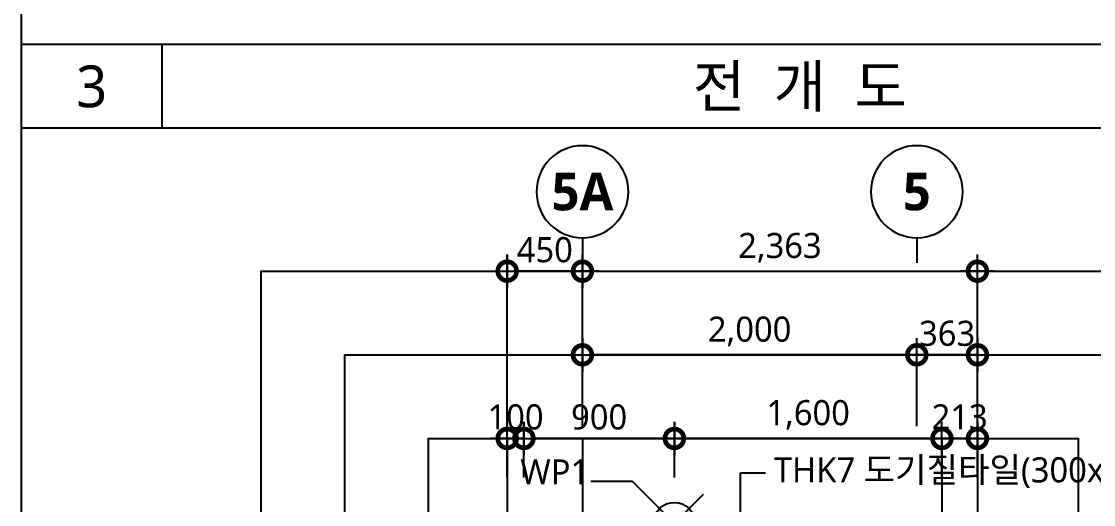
# Model space of a CAD drawing. Header units: millimetres. Extents: x 2213 to 82676, y 1050 to 28650.
# Drawn here: x 17493 to 23906, y 19000 to 21888 of the extents above; entities that cross this region are included whole.
import ezdxf
from ezdxf import colors
from ezdxf.entities.mleader import LeaderData, LeaderLine
from ezdxf.enums import TextEntityAlignment as Align
from ezdxf.math import Vec2, Vec3

# ---------------------------------------------------------------- set-up
doc = ezdxf.new("R2010")
doc.units = ezdxf.units.MM
doc.header["$LTSCALE"] = 200
doc.header["$PDMODE"] = 3
doc.linetypes.add('CEN', pattern=[62, 60, -1, 0, -1])
doc.layers.get('Defpoints').update_dxf_attribs({"color": 137})
for name, color, linetype in [('01-CEN', 1, 'CEN'), ('01TEX', 3, 'Continuous'), ('3', 3, 'Continuous'), ('DIM', 7, 'Continuous'), ('SYM', 6, 'Continuous'), ('SYM-BUB', 3, 'Continuous'), ('TEXT', 3, 'Continuous')]:
    doc.layers.add(name, color=color, linetype=linetype)
doc.layers.add('02Waste', color=171, linetype='Continuous', plot=False)
doc.styles.add('HY-M', font='malgun.ttf')
doc.styles.get("Standard").update_dxf_attribs({"font": 'malgun.ttf'})
doc.styles.add('맑은고딕', font='malgun.ttf')
doc.styles.add('맑은고딕B', font='malgunbd.ttf')
doc.styles.add('스타일1', font='malgun.ttf')
doc.linetypes.add('WIREMESH2', pattern='A,5,-0.25,["X",Standard,S=1,R=0,X=-0.32,Y=-0.5],-0.25', length=5.5)
doc.dimstyles.new('CJA-50', dxfattribs={"dimscale": 50, "dimtxt": 3, "dimasz": 1, "dimexe": 2, "dimexo": 3, "dimgap": 1, "dimtad": 1, "dimdec": 0, "dimzin": 1, "dimdsep": 46, "dimlunit": 6, "dimtxsty": '스타일1', "dimblk": 'GAUN-DOT', "dimcen": -2, "dimdle": 2, "dimclrd": 256, "dimclre": 256, "dimclrt": 3, "dimadec": 0, "dimazin": 0, "dimtfac": 1, "dimtdec": 0, "dimtix": 1, "dimtmove": 2, "dimatfit": 3, "dimldrblk": 'DOTSMALL', "dimfxl": 1, "dimtolj": 1, "dimtzin": 1, "dimarcsym": 0})

# ---------------------------------------------------------------- blocks, each defined once
blk = doc.blocks.new('GAUN-DOT')
at = {"linetype": 'ByBlock'}
for p, q in [((0, -2), (0, 2)), ((2, 0), (-2, 0))]:
    blk.add_line(p, q, dxfattribs=at)
at = {"const_width": 2.25}
blk.add_lwpolyline([(0, 0.28125, 1), (0, -0.28125, 1)], format="xyb", close=True, dxfattribs=at)
blk = doc.blocks.new('*D294')
at = {"layer": 'Defpoints', "color": 0, "transparency": 16777216}
for p in [(23211.3, 20395), (20848.8, 19319), (23211.3, 19319)]:
    blk.add_point(p, dxfattribs=at)
at = {"layer": 'DIM', "lineweight": -2, "transparency": 16777216}
for p, q in [((20848.8, 19469), (20848.8, 20495)), ((23211.3, 19469), (23211.3, 20495)), ((20898.8, 20395), (23161.3, 20395))]:
    blk.add_line(p, q, dxfattribs=at)
at = {"layer": 'DIM', "lineweight": -2, "transparency": 16777216, "xscale": 50, "yscale": 50, "zscale": 50, "rotation": 180}
blk.add_blockref('GAUN-DOT', (20848.8, 20395), dxfattribs=at)
at = {"layer": 'DIM', "lineweight": -2, "transparency": 16777216, "xscale": 50, "yscale": 50, "zscale": 50}
blk.add_blockref('GAUN-DOT', (23211.3, 20395), dxfattribs=at)
at = {"layer": 'DIM', "color": 3, "transparency": 16777216, "insert": (22030.1, 20535), "char_height": 150, "attachment_point": 5, "style": '맑은고딕'}
blk.add_mtext('\\A1;2,363', dxfattribs=at)
blk = doc.blocks.new('_DotSmall')
at = {"layer": 'DIM'}
h = blk.add_hatch(color=256, dxfattribs=at)
edge = h.paths.add_edge_path()
edge.add_arc((0, 0), 0.2, 0, 360)
at = {"layer": 'DIM', "linetype": 'ByBlock'}
blk.add_circle((0, 0), 0.2, dxfattribs=at)
blk = doc.blocks.new('*D295')
at = {"layer": 'Defpoints', "color": 0, "transparency": 16777216}
for p in [(22848.8, 19895), (22848.8, 19319), (23211.3, 19319)]:
    blk.add_point(p, dxfattribs=at)
at = {"layer": 'DIM', "lineweight": -2, "transparency": 16777216}
for p, q in [((22848.8, 19469), (22848.8, 19995)), ((23211.3, 19469), (23211.3, 19995)), ((22798.8, 19895), (22748.8, 19895)), ((23211.3, 19895), (22848.8, 19895)), ((23261.3, 19895), (23311.3, 19895))]:
    blk.add_line(p, q, dxfattribs=at)
at = {"layer": 'DIM', "lineweight": -2, "transparency": 16777216, "xscale": 50, "yscale": 50, "zscale": 50}
blk.add_blockref('GAUN-DOT', (22848.8, 19895), dxfattribs=at)
at = {"layer": 'DIM', "lineweight": -2, "transparency": 16777216, "xscale": 50, "yscale": 50, "zscale": 50, "rotation": 180}
blk.add_blockref('GAUN-DOT', (23211.3, 19895), dxfattribs=at)
at = {"layer": 'DIM', "color": 3, "transparency": 16777216, "insert": (23030.1, 20022.5), "char_height": 150, "attachment_point": 5, "style": '맑은고딕'}
blk.add_mtext('\\A1;363', dxfattribs=at)
blk = doc.blocks.new('*D296')
at = {"layer": 'Defpoints', "color": 0, "transparency": 16777216}
for p in [(20848.8, 19895), (20848.8, 19319), (22848.8, 19319)]:
    blk.add_point(p, dxfattribs=at)
at = {"layer": 'DIM', "lineweight": -2, "transparency": 16777216}
for p, q in [((20848.8, 19469), (20848.8, 19995)), ((22848.8, 19469), (22848.8, 19995)), ((22798.8, 19895), (20898.8, 19895))]:
    blk.add_line(p, q, dxfattribs=at)
at = {"layer": 'DIM', "lineweight": -2, "transparency": 16777216, "xscale": 50, "yscale": 50, "zscale": 50, "rotation": 180}
blk.add_blockref('GAUN-DOT', (20848.8, 19895), dxfattribs=at)
at = {"layer": 'DIM', "lineweight": -2, "transparency": 16777216, "xscale": 50, "yscale": 50, "zscale": 50}
blk.add_blockref('GAUN-DOT', (22848.8, 19895), dxfattribs=at)
at = {"layer": 'DIM', "color": 3, "transparency": 16777216, "insert": (21848.8, 20035), "char_height": 150, "attachment_point": 5, "style": '맑은고딕'}
blk.add_mtext('\\A1;2,000', dxfattribs=at)
blk = doc.blocks.new('NEW_BUB')
at = {"layer": 'SYM-BUB', "color": 6}
blk.add_line((0, 3), (0, 0), dxfattribs=at)
blk.add_circle((0, 8.5), 5.5, dxfattribs=at)
at = {"layer": 'SYM-BUB', "color": 3, "style": '맑은고딕B'}
blk.add_attdef('X', text='', height=4.5, dxfattribs=at).set_placement((0, 8.5), align=Align.MIDDLE)
blk = doc.blocks.new('WP21')
at = {"layer": 'SYM'}
h = blk.add_hatch(color=6, dxfattribs=at)
edge = h.paths.add_edge_path()
edge.add_ellipse((0, 0), major_axis=(0, 2.5), ratio=1, start_angle=405, end_angle=495)
edge.add_line((-1.77, -1.77), (0, 0))
edge.add_line((0, 0), (-1.77, 1.77))
edge = h.paths.add_edge_path()
edge.add_ellipse((0, 0), major_axis=(0, 2.5), ratio=1, start_angle=225, end_angle=315)
edge.add_line((1.77, 1.77), (0, 0))
edge.add_line((0, 0), (1.77, -1.77))
at = {"layer": 'SYM', "color": 6}
for p, q in [((-3.44, -3.44), (5, 5)), ((5, 5), (10, 5)), ((-3.44, 3.44), (3.44, -3.44))]:
    blk.add_line(p, q, dxfattribs=at)
blk.add_ellipse((0, 0), major_axis=(0, 2.5), ratio=1, start_param=5.497787, end_param=11.780972, dxfattribs=at)
at = {"layer": 'SYM', "color": 3, "linetype": 'WIREMESH2', "style": '스타일1'}
blk.add_attdef('WP', text='', height=3, dxfattribs=at).set_placement((10.55, 5), align=Align.MIDDLE_LEFT)
blk = doc.blocks.new('*D289')
at = {"layer": 'Defpoints', "color": 0, "transparency": 16777216}
for p in [(22998.8, 19395), (22998.8, 19012), (23211.3, 19012)]:
    blk.add_point(p, dxfattribs=at)
at = {"layer": 'DIM', "lineweight": -2, "transparency": 16777216}
for p, q in [((22998.8, 19162), (22998.8, 19495)), ((23211.3, 19162), (23211.3, 19495)), ((22948.8, 19395), (22898.8, 19395)), ((23211.3, 19395), (22998.8, 19395)), ((23261.3, 19395), (23311.3, 19395))]:
    blk.add_line(p, q, dxfattribs=at)
at = {"layer": 'DIM', "lineweight": -2, "transparency": 16777216, "xscale": 50, "yscale": 50, "zscale": 50}
blk.add_blockref('GAUN-DOT', (22998.8, 19395), dxfattribs=at)
at = {"layer": 'DIM', "lineweight": -2, "transparency": 16777216, "xscale": 50, "yscale": 50, "zscale": 50, "rotation": 180}
blk.add_blockref('GAUN-DOT', (23211.3, 19395), dxfattribs=at)
at = {"layer": 'DIM', "color": 3, "transparency": 16777216, "insert": (23105.1, 19522.9), "char_height": 150, "attachment_point": 5, "style": '맑은고딕'}
blk.add_mtext('\\A1;213', dxfattribs=at)
blk = doc.blocks.new('*D298')
at = {"layer": 'Defpoints', "color": 0, "transparency": 16777216}
for p in [(20498.8, 19395), (20498.8, 19012), (21398.8, 19012)]:
    blk.add_point(p, dxfattribs=at)
at = {"layer": 'DIM', "lineweight": -2, "transparency": 16777216}
for p, q in [((20498.8, 19162), (20498.8, 19495)), ((21398.8, 19162), (21398.8, 19495)), ((21348.8, 19395), (20548.8, 19395))]:
    blk.add_line(p, q, dxfattribs=at)
at = {"layer": 'DIM', "lineweight": -2, "transparency": 16777216, "xscale": 50, "yscale": 50, "zscale": 50, "rotation": 180}
blk.add_blockref('GAUN-DOT', (20498.8, 19395), dxfattribs=at)
at = {"layer": 'DIM', "lineweight": -2, "transparency": 16777216, "xscale": 50, "yscale": 50, "zscale": 50}
blk.add_blockref('GAUN-DOT', (21398.8, 19395), dxfattribs=at)
at = {"layer": 'DIM', "color": 3, "transparency": 16777216, "insert": (20948.8, 19522.5), "char_height": 150, "attachment_point": 5, "style": '맑은고딕'}
blk.add_mtext('\\A1;900', dxfattribs=at)
blk = doc.blocks.new('*D285')
at = {"layer": 'Defpoints', "color": 0, "transparency": 16777216}
for p in [(20498.8, 19395), (20398.8, 19012), (20498.8, 19012)]:
    blk.add_point(p, dxfattribs=at)
at = {"layer": 'DIM', "lineweight": -2, "transparency": 16777216}
for p, q in [((20398.8, 19162), (20398.8, 19495)), ((20498.8, 19162), (20498.8, 19495)), ((20348.8, 19395), (20298.8, 19395)), ((20398.8, 19395), (20498.8, 19395)), ((20548.8, 19395), (20598.8, 19395))]:
    blk.add_line(p, q, dxfattribs=at)
at = {"layer": 'DIM', "lineweight": -2, "transparency": 16777216, "xscale": 50, "yscale": 50, "zscale": 50}
blk.add_blockref('GAUN-DOT', (20398.8, 19395), dxfattribs=at)
at = {"layer": 'DIM', "lineweight": -2, "transparency": 16777216, "xscale": 50, "yscale": 50, "zscale": 50, "rotation": 180}
blk.add_blockref('GAUN-DOT', (20498.8, 19395), dxfattribs=at)
at = {"layer": 'DIM', "color": 3, "transparency": 16777216, "insert": (20448.8, 19522.9), "char_height": 150, "attachment_point": 5, "style": '맑은고딕'}
blk.add_mtext('\\A1;100', dxfattribs=at)
blk = doc.blocks.new('*D286')
at = {"layer": 'Defpoints', "color": 0, "transparency": 16777216}
for p in [(20398.8, 20395), (20398.8, 19319), (20848.8, 19319)]:
    blk.add_point(p, dxfattribs=at)
at = {"layer": 'DIM', "lineweight": -2, "transparency": 16777216}
for p, q in [((20398.8, 19469), (20398.8, 20495)), ((20848.8, 19469), (20848.8, 20495)), ((20798.8, 20395), (20448.8, 20395))]:
    blk.add_line(p, q, dxfattribs=at)
at = {"layer": 'DIM', "lineweight": -2, "transparency": 16777216, "xscale": 50, "yscale": 50, "zscale": 50, "rotation": 180}
blk.add_blockref('GAUN-DOT', (20398.8, 20395), dxfattribs=at)
at = {"layer": 'DIM', "lineweight": -2, "transparency": 16777216, "xscale": 50, "yscale": 50, "zscale": 50}
blk.add_blockref('GAUN-DOT', (20848.8, 20395), dxfattribs=at)
at = {"layer": 'DIM', "color": 3, "transparency": 16777216, "insert": (20623.8, 20522.5), "char_height": 150, "attachment_point": 5, "style": '맑은고딕'}
blk.add_mtext('\\A1;450', dxfattribs=at)
blk = doc.blocks.new('_DOT')
at = {"color": 0, "linetype": 'ByBlock'}
blk.add_line((-0.5, 0), (-1, 0), dxfattribs=at)
at = {"color": 0, "linetype": 'ByBlock', "const_width": 0.5}
blk.add_lwpolyline([(-0.25, 0, 1), (0.25, 0, 1)], format="xyb", close=True, dxfattribs=at)
blk = doc.blocks.new('*D287')
at = {"layer": 'Defpoints', "color": 0, "transparency": 16777216}
for p in [(21398.8, 19395), (21398.8, 19012), (22998.8, 19012)]:
    blk.add_point(p, dxfattribs=at)
at = {"layer": 'DIM', "lineweight": -2, "transparency": 16777216}
for p, q in [((21398.8, 19162), (21398.8, 19495)), ((22998.8, 19162), (22998.8, 19495)), ((22948.8, 19395), (21448.8, 19395))]:
    blk.add_line(p, q, dxfattribs=at)
at = {"layer": 'DIM', "lineweight": -2, "transparency": 16777216, "xscale": 50, "yscale": 50, "zscale": 50, "rotation": 180}
blk.add_blockref('GAUN-DOT', (21398.8, 19395), dxfattribs=at)
at = {"layer": 'DIM', "lineweight": -2, "transparency": 16777216, "xscale": 50, "yscale": 50, "zscale": 50}
blk.add_blockref('GAUN-DOT', (22998.8, 19395), dxfattribs=at)
at = {"layer": 'DIM', "color": 3, "transparency": 16777216, "insert": (22198.8, 19535.5), "char_height": 150, "attachment_point": 5, "style": '맑은고딕'}
blk.add_mtext('\\A1;1,600', dxfattribs=at)

msp = doc.modelspace()

# ---------------------------------------------------------------- linework, layer by layer
at = {"layer": '01-CEN'}
for p, q in [((20398.8, 19395), (20398.8, 16350)), ((20848.8, 19395), (20848.8, 16350)), ((22998.8, 19395), (22998.8, 16350)), ((23211.3, 19395), (23211.3, 16350))]:
    msp.add_line(p, q, dxfattribs=at)
at = {"layer": '02Waste'}
for points in [[(24813.3, 15350), (18928.1, 15350), (18928.1, 20395), (24813.3, 20395)], [(24313.3, 15850), (19428.1, 15850), (19428.1, 19895), (24313.3, 19895)]]:
    msp.add_lwpolyline(points, close=True, dxfattribs=at)
msp.add_lwpolyline([(23813.3, 16350), (19928.1, 16350), (19928.1, 19395), (23813.3, 19395), (23813.3, 16350)], dxfattribs=at)
at = {"layer": '3'}
for p, q in [((17493.4, 1250), (17493.4, 28650)), ((36675, 21750), (17493.4, 21750)), ((36675, 21750), (17493.4, 21750)), ((18334, 21750), (18334, 21250)), ((36675, 21250), (17493.4, 21250))]:
    msp.add_line(p, q, dxfattribs=at)

# ---------------------------------------------------------------- block references
at = {"layer": 'SYM', "linetype": 'WIREMESH2'}
ref = msp.add_blockref('WP21', (21398.8, 18887.4), dxfattribs=dict(at, xscale=-50.00000000000001, yscale=50.00000000000001, zscale=50.00000000000001))
ref.add_attrib('WP', 'WP1', dxfattribs={"color": 3, "linetype": 'WIREMESH2', "height": 150, "style": '스타일1'}).set_placement((20477.6, 19074.9), align=Align.BOTTOM_LEFT)
at = {"layer": 'SYM-BUB'}
ref = msp.add_blockref('NEW_BUB', (20848.8, 20445), dxfattribs=dict(at, xscale=-50.00000000000001, yscale=50.00000000000001, zscale=50.00000000000001))
ref.add_attrib('X', '5A', dxfattribs={"color": 3, "height": 225, "style": '맑은고딕B'}).set_placement((20848.8, 20870), align=Align.MIDDLE)
ref = msp.add_blockref('NEW_BUB', (22848.8, 20445), dxfattribs=dict(at, xscale=-50.00000000000001, yscale=50.00000000000001, zscale=50.00000000000001))
ref.add_attrib('X', '5', dxfattribs={"color": 3, "height": 225, "style": '맑은고딕B'}).set_placement((22848.8, 20870), align=Align.MIDDLE)

# ---------------------------------------------------------------- texts
at = {"layer": '01TEX', "style": 'HY-M'}
msp.add_text('3', height=250, rotation=360, dxfattribs=at).set_placement((17913.7, 21500), align=Align.MIDDLE_CENTER)
at = {"layer": '01TEX', "linetype": 'Continuous', "style": 'HY-M'}
msp.add_text('전  개  도', height=250, rotation=360, dxfattribs=at).set_placement((22149.2, 21500), align=Align.MIDDLE_CENTER)

# ---------------------------------------------------------------- dimensions: what is measured, and where the dimension line sits
at = {"layer": 'DIM'}
for base, p1, p2, angle, picture, middle in [((20398.8, 20395), (20848.8, 19319), (20398.8, 19319), 0, '*D286', (20623.8, 20522.5)), ((23211.3335705, 20394.9679144), (20848.8335705, 19319.0321258), (23211.3335705, 19319.0321258), 180, '*D294', (22030.0835705, 20535.0494361)), ((20848.8, 19895), (22848.8, 19319), (20848.8, 19319), 180, '*D296', (21848.8, 20035)), ((22848.8335705, 19894.9679144), (23211.3335705, 19319.0321258), (22848.8335705, 19319.0321258), 180, '*D295', (23030.0835705, 20022.4645177)), ((21398.8, 19395), (22998.8, 19012), (21398.8, 19012), 0, '*D287', (22198.8, 19535.5)), ((20498.8, 19395), (20398.8, 19012), (20498.8, 19012), 180, '*D285', (20448.8, 19522.9)), ((20498.8, 19395), (21398.8, 19012), (20498.8, 19012), 0, '*D298', (20948.8, 19522.5)), ((22998.8335705, 19394.9679144), (23211.3335705, 19012.0397116), (22998.8335705, 19012.0397116), 0, '*D289', (23105.0835705, 19522.8721264))]:
    dim = msp.add_linear_dim(base=base, p1=p1, p2=p2, angle=angle, dimstyle='CJA-50', override={"dimtxsty": '맑은고딕'}, dxfattribs=at)
    dim.commit()
    dim.dimension.update_dxf_attribs({"geometry": picture, "text_midpoint": middle})

# ---------------------------------------------------------------- leaders
at = {"layer": 'TEXT', "color": 3}
ml = msp.add_multileader_mtext('Standard', dxfattribs=at)
ml.set_content('THK7 도기질타일(300x600) ', color=3, style='스타일1')
ml.set_leader_properties(color=6)
ml.set_arrow_properties(name='DOT')
ml.build(insert=Vec2(0, 0))
ml.multileader.update_dxf_attribs({"dogleg_length": 3, "arrow_head_size": 75})
ctx = ml.context
ctx.base_point, ctx.char_height, ctx.arrow_head_size, ctx.landing_gap_size, ctx.plane_origin = Vec3(21943.9, 19190.3), 150, 75, 50, Vec3(20927.9, 16891.4)
notes = []
notes.append((ctx, [(0, (1, 1, 0), (21793.9, 19190.3), (1, 0), 150, [(0, [(21793.9, 18588.8)], 0, [])])]))
ctx.mtext.insert, ctx.mtext.flow_direction = Vec3(21993.9, 19282.3), 5
for ctx, leaders in notes:
    for number, flags, end, landing, length, lines in leaders:
        leader = LeaderData()
        leader.index, (leader.has_last_leader_line, leader.has_dogleg_vector, leader.attachment_direction) = number, flags
        leader.last_leader_point, leader.dogleg_vector, leader.dogleg_length = Vec3(end), Vec3(landing), length
        for number, points, colour, breaks in lines:
            line = LeaderLine()
            line.index, line.vertices, line.color, line.breaks = number, Vec3.list(points), colors.encode_raw_color(colour), breaks
            leader.lines.append(line)
        ctx.leaders.append(leader)

doc.saveas('drawing.dxf')
